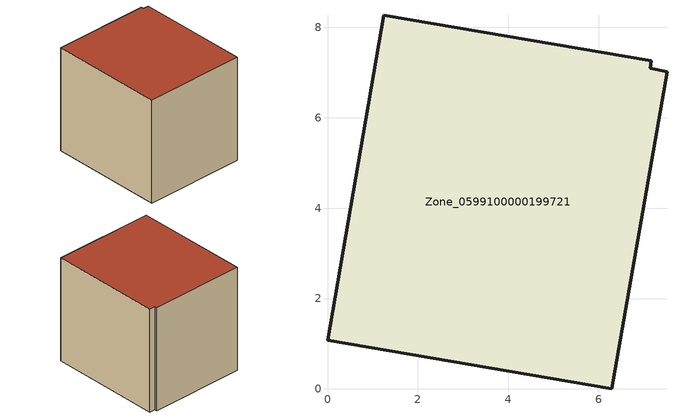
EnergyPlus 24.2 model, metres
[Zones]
Zone_0599100000199721
 floor ground (C_G): 7.51,7.02 6.29,0 0,1.08 1.24,8.27 7.17,7.25 7.14,7.1 z0
 wall outside (C_F): 0,1.08 6.29,0 7.51,7.02 7.14,7.1 7.17,7.25 1.24,8.27 0,1.08 z0:6.67
 roof outside (C_R): 6.29,0 7.51,7.02 7.14,7.1 7.17,7.25 1.24,8.27 0,1.08 z6.67
[BUILDING]
Pand.0599100000199721: North Axis=0; Terrain=City; Loads Convergence Tolerance Value=0.04; Temperature Convergence Tolerance Value=0.4; Solar Distribution=FullExterior; Maximum Number of Warmup Days=25; Minimum Number of Warmup Days=1
[Site:Location]
Rotterdam.The.Hague.AP_ZH_NLD Design_Conditions: Latitude=51.96; Longitude=4.45; Time Zone=1; Elevation=-4.5
[SITE:GROUNDTEMPERATURE:BUILDINGSURFACE]
18, 18, 18, 18, 18, 18, 18, 18, 18, 18, 18, 18
[MATERIAL] Thermal Absorptance=0.9; Solar Absorptance=0.7; Visible Absorptance=0.7
Name | Roughness | Thickness | Conductivity | Density | Specific Heat
G.TC.1946-1964 | MediumSmooth | 0.15 | 1 | 540 | 1210
F.TC.1946-1964 | Rough | 0.3 | 0.857143 | 1920 | 840
R.TC.1946-1964 | MediumRough | 0.2 | 0.235294 | 1500 | 1000
[CONSTRUCTION]
C_G: G.TC.1946-1964
C_F: F.TC.1946-1964
C_R: R.TC.1946-1964
[ZONE]
Zone_0599100000199721: Type=1; Multiplier=1; Ceiling Height=Autocalculate; Volume=Autocalculate; Floor Area=autocalculate; Part of Total Floor Area=Yes
[ZONEINFILTRATION:DESIGNFLOWRATE]
Infil_Zone_0599100000199721: Zone or ZoneList or Space or SpaceList=Zone_0599100000199721; Schedule=AlwaysOn; Design Flow Rate Calculation Method=Flow/Area; Flow Rate per Floor Area=0.003; Constant Term Coefficient=1; Temperature Term Coefficient=0; Velocity Term Coefficient=0; Velocity Squared Term Coefficient=0
[HVACTEMPLATE:ZONE:IDEALLOADSAIRSYSTEM]
Zone_0599100000199721: Maximum Heating Supply Air Temperature=50; Minimum Cooling Supply Air Temperature=13; Maximum Heating Supply Air Humidity Ratio=0.0156; Minimum Cooling Supply Air Humidity Ratio=0.0077; Heating Limit=NoLimit; Cooling Limit=NoLimit; Dehumidification Control Type=ConstantSensibleHeatRatio; Cooling Sensible Heat Ratio=0.7; Dehumidification Setpoint=60; Humidification Control Type=None; Humidification Setpoint=30; Outdoor Air Method=None; Outdoor Air Flow Rate per Person=0.00944; Outdoor Air Flow Rate per Zone Floor Area=0; Outdoor Air Flow Rate per Zone=0; Demand Controlled Ventilation Type=None; Outdoor Air Economizer Type=NoEconomizer; Heat Recovery Type=None; Sensible Heat Recovery Effectiveness=0.7; Latent Heat Recovery Effectiveness=0.65
[ZONECONTROL:THERMOSTAT]
ThermostatControl_Zone_0599100000199721: Zone or ZoneList=Zone_0599100000199721; Control Type Schedule=DualSetpointControlType; Control 1=Thermostat_Zone_0599100000199721; Temperature Difference Between Cutout And Setpoint=0
[THERMOSTATSETPOINT:DUALSETPOINT]
Thermostat_Zone_0599100000199721: Heating Setpoint Temperature Schedule=HeatingSetpoint_Zone_0599100000199721; Cooling Setpoint Temperature Schedule=CoolingSetpoint_Zone_0599100000199721
[SCHEDULE:COMPACT]
HeatingSetpoint_Zone_0599100000199721: Through: 12/31, For: AllDays, Until: 24:00, 21
CoolingSetpoint_Zone_0599100000199721: Through: 12/31, For: AllDays, Until: 24:00, 24
DualSetpointControlType: Through: 12/31, For: AllDays, Until: 24:00, 4
AlwaysOn: Through: 12/31, For: AllDays, Until: 24:00, 1
